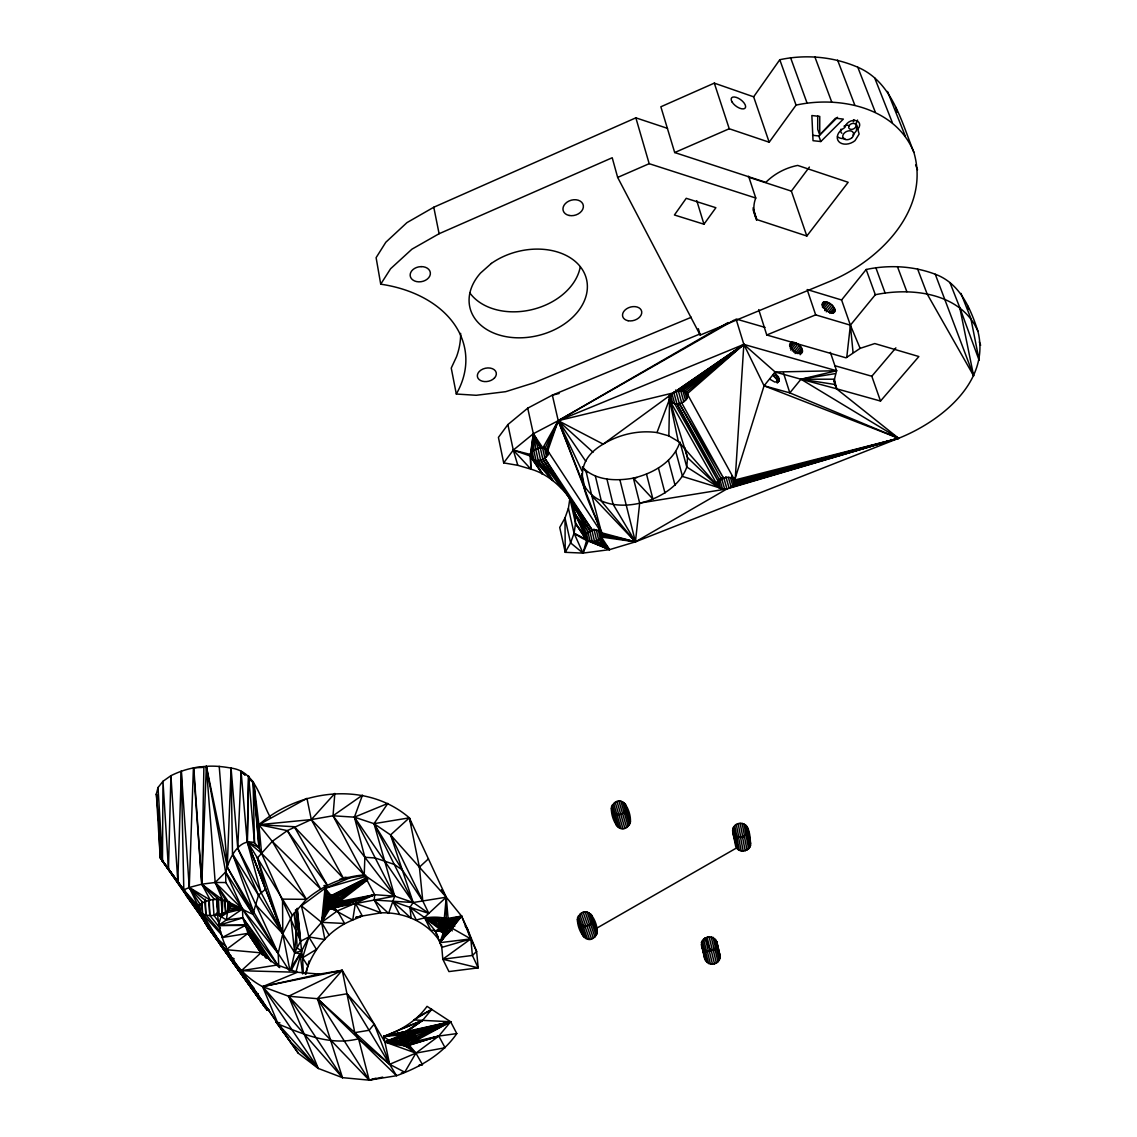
<?xml version="1.0" encoding="UTF-8"?>
<svg xmlns="http://www.w3.org/2000/svg" width="1137" height="1137" viewBox="0 0 1137 1137"><rect width="100%" height="100%" fill="white"/><g stroke="black" fill="none" stroke-linecap="round" stroke-linejoin="round"><path stroke-width="1.5" d="M817.716 115.889L817.716 129.305L819.734 134.877L835.496 118.205L843.341 119.101L820.829 141.542L813.026 140.69L811.861 115.533L819.763 116.429L819.734 134.877M441.44 889.788L446.258 897.192L444.283 918.554L452.213 930.919L446.201 918.227L446.258 897.192L409.348 817.844C366.597 780.963 299.77 789.035 258.895 824.709L259.009 847.676L300.609 941.209L294.682 952.664L290.617 970.401M734.516 319.881L558.239 420.69L533.352 433.723L530.41 454.473C532.699 470.704 562.19 450.224 540.558 447.864L533.352 433.723L527.724 408.169L552.355 395.15L700.364 333.795M568.415 508.296L564.99 518.003L559.717 527.44L565.231 552.326L582.983 553.094L586.664 540.203L575.564 523.503L569.879 498.518L568.415 508.296L574.057 533.225C581.334 537.687 591.993 546.016 600.237 538.441C605.723 533.551 597.493 528.293 592.59 530.524C575.791 507.017 560.783 477.895 530.88 469.14L530.311 454.146M270.521 817.645C260.202 799.553 256.038 771.27 231.067 768.086C222.127 766.466 212.96 765.542 203.893 766.58L201.775 884.174L210.274 900.021C226.064 896.596 239.054 908.889 252.883 914.191L258.511 895.217L265.632 889.063L257.417 857.98L272.24 841.366L287.32 830.621L311.311 819.578L333.027 815.783L354.403 817.162L374.016 823.671L390.574 834.928L446.258 897.192L461.579 916.124L467.435 928.858L476.616 951.456L478.18 967.871L448.93 971.581L442.805 959.216L441.582 944.89M250.097 779.84L253.949 783.45L259.009 847.676L254.503 842.83L248.591 776.059L247.425 841.622L265.504 889.091M765.03 327.399L736.051 319L743.84 344.397L775.15 371.998L800.988 379.232L898.628 438.285L726.955 488.938L722.563 489.109L719.195 487.745L678.292 441.469L668.854 435.883L669.594 397.609L673.388 392.89L743.84 344.397L836.59 370.747L834.459 379.204L836.448 388.74L898.628 438.285C940.541 421.614 990.853 381.805 977.848 331.052C970.387 308.07 959.756 283.241 935.268 274.244C913.338 265.93 889.049 264.651 866.167 269.497L841.593 299.983L850.391 325.182L860.14 348.363L846.027 357.828L766.75 334.989L758.72 309.605M725.861 476.701L729.158 488.27L734.161 484.518L735.071 481.448L743.84 344.397L673.388 392.89L603.193 444.141C564.194 467.037 589.847 499.712 601.53 532.77L635.427 541.852L898.628 438.285L789.817 392.876L764.064 385.784L743.84 344.397L558.239 420.69L542.846 447.992L533.352 433.723L513.284 450.11L503.691 462.887L517.818 465.331L530.88 469.14L530.425 456.079L513.284 450.11L507.884 424.57L527.724 408.169M248.591 776.059L247.155 841.664L261.027 892.446M572.764 503.89L575.052 513.896L575.564 523.503L574.057 533.225L585.583 539.094C583.38 534.703 588.852 531.206 592.59 530.524L544.893 458.325L542.633 448.149M249.657 984.926L251.405 984.741L249.955 985.353L201.732 917.104L197.795 910.055L198.449 906.445L192.196 901.968L168.461 868.767L170.92 775.69C181.181 770.545 192.409 767.29 203.893 766.58M177.813 881.587L181.309 771.113L189.254 887.485L198.449 906.445L202.812 902.579L210.274 900.021L189.254 887.485L183.81 889.859L160.218 857.753L156.366 793.939L158.015 787.529L162.975 781.304L170.92 775.69L177.813 881.587L192.196 901.968L160.218 857.753L158.995 829.854M200.14 904.412L189.254 887.485L193.404 767.873L201.775 884.174L214.566 899.481M411.324 824.652L409.348 817.844L390.574 834.928L428.82 913.366L413.172 902.508L394.695 896.155L364.21 874.936L333.027 815.783L362.49 795.133L354.403 817.162L364.863 857.27L364.21 874.936L374.642 894.691L374.244 900.063L381.009 912.826C404.132 912.016 427.967 922.235 440.403 942.289M252.883 914.191L227.272 867.133L206.351 766.253L201.775 884.174L218.83 899.495M277.84 965.171L225.822 882.539L225.666 872.008L227.272 867.133L231.067 768.086L237.761 848.287L258.511 895.217L294.682 952.664L300.154 953.829L307.8 966.08L305.981 974.182M181.309 771.113L183.81 889.859L198.392 910.922C204.276 917.033 214.595 915.996 222.227 913.864L222.824 900.262M913.835 152.202C895.643 107.191 839.163 95.636 796.056 105.116L769.181 142.224L753.646 96.816L779.783 59.721C805.735 54.15 833.393 56.665 857.795 67.239C892.133 82.035 901.144 120.877 913.835 152.202C930.833 210.246 878.56 261.595 828.916 281.777L700.193 335.088L617.661 177.429L612.218 157.745L439.095 233.725L411.964 249.159L390.574 268.758L380.724 284.179A120.451 84.934 -7.9 0 1 456.307 394.027L476.204 395.292L505.681 391.668L534.077 382.785L691.339 317.251M532.187 451.29L533.352 433.723L540.402 447.893L533.85 449.939L530.41 454.473L513.284 450.11L517.818 465.331M365.631 875.135L349.94 877.821L325.011 888.352L301.39 905.862L308.866 936.973L301.603 951.029L294.682 952.664L296.217 930.407L294.042 913.238L300.609 941.209L308.866 936.973L321.586 922.334L330.028 908.406L394.695 896.155L374.016 823.671L387.845 803.433L354.403 817.162L394.695 896.155L388.57 913.395L374.244 900.063L413.172 902.508L446.258 897.192L448.092 918.369L452.597 927.891M559.162 393.487L552.355 395.15L558.239 420.69L603.193 444.141C619.224 434.405 638.354 430.013 656.987 432.543L669.48 399.3C672.834 408.993 692.106 401.83 686.776 391.981M303.323 973.471L302.613 957.78L308.866 936.973L324.898 939.532L321.586 922.334L325.011 888.352L365.858 876.343M582.286 467.023C595.063 480.709 616.098 481.292 633.38 478.137L639.676 503.094L635.427 541.852L609.574 549.64L582.983 553.094L570.589 542.889L564.99 518.003L565.231 552.326L570.589 542.889L574.057 533.225L582.983 553.094L588.227 541.027L586.308 532.727M846.795 357.046L850.391 325.182L875.319 294.739C911.661 287.149 961.135 292.763 977.848 331.052M750.491 845.601C750.278 837.514 750.164 820.971 738.126 823.614C727.069 827.409 736.776 840.797 736.492 847.989C739.988 852.992 748.857 851.514 750.491 845.601L746.91 826.343M747.734 827.949C750.107 835.78 737.927 840.399 733.663 833.933M531.007 452.839L533.352 433.723L538.185 448.163M711.137 936.817L714.306 949.978L710.255 950.162L705.139 937.812L701.501 942.388L704.841 959.23L708.564 963.465L712.501 964.275L716.424 963.124L719.252 960.353L720.247 956.686L716.836 941.706L713.055 937.457L707.029 937.002L710.255 950.162L706.773 952.181M735.596 842.844L736.492 847.989L596.342 928.417L595.148 927.025M701.557 946.155C704.272 955.137 719.622 950.816 716.836 941.706M277.741 965.256L242.792 917.843L226.419 919.947L227.4 912.67L230.683 906.473L230.228 904.455L215.191 882.483L206.351 766.253L206.124 767.29M630.196 823.302C632.172 812.529 621.939 790.57 611.621 806.517C609.702 817.02 619.992 839.262 630.196 823.302L626.174 809.189L626.189 805.707M835.155 310.5L834.387 312.419C829.143 314.281 822.094 308.582 822.52 303.096L823.117 302.3C828.233 300.495 834.117 305.569 835.155 310.5L832.924 313.258M597.024 933.733C598.702 922.69 587.303 901.499 577.624 917.587C575.962 928.389 587.474 949.821 597.024 933.733L592.505 920.572L591.808 915.214M615.799 820.63L615.771 824.083M253.949 783.45L258.895 824.709L311.311 819.578L334.832 793.441L333.027 815.783L394.695 896.155L374.642 894.691L355.369 903.275L352.712 920.06C329.531 929.171 311.836 950.276 305.313 974.167M802.395 351.958C802.935 346.529 795.914 340.858 790.741 342.82L790.13 343.644C789.547 349.087 796.625 354.787 801.784 352.783L802.395 351.958L800.164 354.716M779.087 380.824L778.433 376.972L774.61 372.993L772.819 375.238L776.628 379.218L777.282 383.055L779.087 380.824L778.475 381.648L774.695 382.018L769.934 379.275M335.543 907.468L338.385 904.881L339.622 901.47L374.642 894.691L333.752 908.221L337.419 910.865L344.596 923.486L321.586 922.334L325.637 900.433L327.754 897.335L366.768 877.906L332.999 895.117L331.109 895.444L325.011 888.352L325.338 903.901L321.586 922.334L328.934 934.856M465.218 926.129L467.435 928.858L470.817 938.906L442.805 959.216L472.395 955.45L476.616 951.456L470.817 938.906L441.781 947.391L439.92 942.672C442.861 936.064 458.069 928.702 451.304 919.989C440.715 915.981 427.128 916.465 416.341 920.075L409.96 907.34L392.848 901.442L399.414 914.205M217.551 898.187C214.921 933.449 230.257 969.52 262.619 986.646L319.54 974.096L342.223 970.302L384.889 1041.989C392.805 1043.368 415.417 1051.967 415.133 1036.162C414.28 1032.268 409.86 1030.25 406.193 1031.401L383.709 1036.447L389.65 1064.317L396.529 1075.716C419.88 1067.245 442.421 1054.454 456.79 1033.59L450.65 1021.765L427.043 1006.344C416.568 1021.026 400.522 1030.577 383.709 1036.447L388.811 1040.312L400.551 1036.717L402.711 1033.391L422.609 1020.358L431.733 1009.414L418.601 1016.464M390.574 834.928L413.172 902.508L409.96 907.34L424.442 917.417L442.464 919.321L450.323 931.231L444.283 918.554C432.202 921.837 442.478 938.053 450.792 929.696M296.046 971.822L301.603 951.029L297.325 908.264M278.778 966.649L278.181 953.417L282.786 933.747L282.53 899.125L306.421 899.339C322.78 885.638 342.805 876.513 364.21 874.936L311.311 819.578L306.947 798.345L258.895 824.709L261.581 853.304L306.421 899.339L292.408 915.328L282.786 933.747L289.892 970.344M307.8 966.08L309.008 961.021M301.39 905.862L321.586 922.334L325.921 905.493L325.338 903.901L328.934 909.387M220.251 928.346L218.29 925.475L221.004 916.678L227.4 912.67L242.494 909.017L278.181 953.417L232.502 853.873L231.067 768.086M764.064 385.784L734.644 480.056L898.628 438.285L764.064 385.784L775.15 371.998L836.59 370.747L830.38 352.371M359.05 916.536L381.009 912.826L355.369 903.275L337.419 910.865L321.586 922.334L326.944 906.814L325.921 905.493L327.541 908.307M748.587 176.235L755.764 198.037C752.978 204.902 753.206 213.074 756.858 219.583L806.829 236.027L848.174 182.29L797.691 165.419C785.724 167.779 774.425 173.705 765.826 182.361L674.696 152.543L660.853 106.779L714.306 83.129L753.646 96.816M278.181 953.417L227.272 867.133C230.257 856.218 240.419 837.656 254.503 842.83L253.082 781.659L249.088 778.248M546.57 449.485L558.239 420.69L728.121 322.538M646.512 474.129L652.922 499.072L633.38 478.137C652.88 473.475 673.36 462.148 679.954 442.009L686.776 467.023C674.028 504.8 598.531 523.432 581.789 480.354L558.239 420.69L673.388 392.89M577.553 921.268L581.078 925.433L586.948 925.859L590.444 923.855L592.789 918.71L597.309 931.899M611.578 809.999C613.753 816.664 624.355 815.599 626.174 809.189M321.586 922.334L328.351 907.823L326.944 906.814L328.522 909.657L326.944 906.814M544.893 448.546L558.239 420.69L593.031 452.213M445.462 931.956L439.92 942.672L470.817 938.906L472.395 955.45L478.18 967.871L442.805 959.216M291.058 970.557L300.154 953.829L302.57 973.897M401.347 1072.973L404.729 1072.219L415.9 1053.118L438.797 1036.063L450.65 1021.765L413.911 1019.932L431.733 1009.414M853.304 121.758L853.645 121.218A3.837 2.771 -25.6 0 0 853.873 119.669M405.639 1031.813L401.418 1034.94L384.889 1041.989L415.9 1053.118L445.093 1047.76L438.797 1036.063L414.039 1041.691L450.65 1021.765L383.709 1036.447L422.609 1020.358L404.104 1033.405L408.169 1031.074L414.806 1040.312M291.385 967.033L300.154 953.829M447.381 931.629L439.92 942.672L435.315 931.061L424.442 917.417L446.258 897.192M703.959 224.216L715.884 207.716L686.236 198.307L674.426 214.992L703.959 224.216L696.782 200.68M448.291 931.26L439.92 942.672L443.572 931.814L430.696 930.094L424.442 917.417L441.682 919.904M507.884 424.57L498.418 437.39L503.691 462.887M806.829 236.027L791.38 191.13L809.388 167.068M448.76 931.061L439.92 942.672L449.214 930.876M452.824 925.319L449.84 918.966L461.579 916.124L452.043 928.218L470.817 938.906L461.579 916.124L448.092 918.369L453.237 927.238M789.519 345.108L791.736 342.351M821.895 304.602L824.112 301.831M789.718 346.387L793.029 342.237M822.094 305.896L825.405 301.746M790.116 348.036L794.536 342.521M822.506 307.573L826.94 302.044M790.641 350.04L796.17 343.147M824.154 308.226L828.575 302.712M792.276 350.992L797.804 344.099M824.695 310.586L830.237 303.678M774.325 376.418L776.13 374.172M793.797 352.186L799.339 345.293M826.258 311.808L831.801 304.901M775.619 377.768L777.424 375.537M795.118 353.55L800.661 346.671M828.702 311.808L833.151 306.294M776.628 379.218L778.433 376.972M797.236 353.621L801.684 348.121M829.754 313.272L834.203 307.757M777.267 380.639L779.058 378.394M798.998 353.678L802.338 349.542M831.545 313.329L834.885 309.193M777.481 381.947L779.286 379.715M800.349 353.607L802.58 350.864M382.728 1077.123L369.198 1080.15L317.436 998.698L342.223 970.302L288.599 996.239L318.275 1068.439L290.39 1041.776L275.836 1020.443L276.248 1022.177L298.335 1053.274L318.275 1068.439L262.619 986.646L342.464 1077.649L317.436 998.698L347.041 993.781L374.229 1024.082L369.099 1030.278L354.787 1032.638L342.223 970.302L262.619 986.646L278.139 1024.011L318.275 1068.439L342.464 1077.649L369.198 1080.15L396.529 1075.716L317.436 998.698L288.599 996.239L262.619 986.646L297.411 972.263L319.54 974.096M405.099 1032.211L408.169 1031.074L414.792 1042.785L411.011 1043.88L408.126 1046.608L401.418 1034.94L383.709 1036.447L405.923 1031.6M783.436 372.822L789.817 392.876L800.988 379.232L836.448 388.74L834.004 380M452.867 926.527L461.579 916.124L451.304 919.989L453.564 925.831M860.14 348.363L874.765 343.559L918.867 356.535L880.507 401.048L871.809 376.248L895.885 347.865M675.52 391.782L682.541 390.915L687.231 393.814L734.644 480.056C730.053 474.115 716.211 478.634 718.2 486.565L669.977 400.849L669.068 397.467M453.208 924.736L461.579 916.124L452.398 921.354L454.487 926.2M857.753 129.121L858.208 128.666A7.703 5.529 -25.5 0 0 855.095 120.423A7.703 5.529 -25.5 0 0 845.047 127.188L843.91 128.183A11.498 8.243 -25.2 0 0 838.779 141.571A11.498 8.243 -25.2 0 0 854.996 140.661L859.131 134.067L856.09 123.109A7.689 5.543 -25.6 0 0 857.525 120.039M852.892 135.104L856.303 130.854L857 126.278M812.571 135.289L818.811 135.971L837.514 117.267M419.397 867.161L409.348 817.844L374.016 823.671L402.285 869.933L422.793 901.016L419.397 867.161L428.422 858.861M404.729 1072.219L389.65 1064.317L358.581 1038.763C330.682 1046.026 303.565 1034.343 278.139 1024.011L241.328 970.714L260.984 952.834L279.787 967.63M404.573 1032.609L402.057 1034.173L409.391 1045.074L401.418 1034.94L406.62 1046.879M686.151 392.492L743.84 344.397L677.865 391.057M453.052 922.974L454.573 926.129L453.052 922.974L461.579 916.124M684.545 391.512L743.84 344.397L687.231 393.814L687.729 395.363M219.157 922.477L214.012 915.441L218.048 912.3L216.385 898.415M367.663 879.825L339.622 901.47L337.902 896.837L332.999 895.117L338.584 905.038M682.541 390.915L743.84 344.397L680.253 390.758M206.351 766.253L225.666 872.008L242.494 909.017L242.792 917.843L248.037 933.335L226.164 949.679L263.471 1003.673L262.405 1000.517M441.17 931.843L438.626 927.195L424.442 917.417L439.635 921.951L446.969 933.15L447.751 932.582L440.886 920.487L424.442 917.417L439.266 928.815L435.315 931.061L438.399 937.357M339.522 899.737L367.635 879.427M407.188 1031.231L422.609 1020.358L402.327 1028.53M220.464 928.19L218.29 925.475L242.494 909.017L215.191 882.483L201.775 884.174L189.254 887.485L202.812 902.579M340.46 901.016L338.94 898.159L367.507 879.072M404.545 1033.405L408.169 1031.074M340.787 902.707L337.902 896.837L367.265 878.759M723.658 477.369L726.955 488.938L635.427 541.852L601.388 537.048L599.824 530.41M667.518 128.367L635.853 117.836L433.78 207.232L406.961 222.625L385.827 242.238L376.105 257.673L380.724 284.179M366.938 878.531L336.509 895.842L340.475 902.92M339.608 903.759L334.832 895.26L366.91 878.205M414.906 1039.914L450.65 1021.765L410.102 1031.245L415.886 1041.492M415.275 1038.024L450.65 1021.765L411.878 1031.899L415.176 1037.74M617.661 177.429L649.184 163.685L755.764 198.037M674.696 152.543L729.243 128.751L769.181 142.224M220.99 898.031L222.227 913.864L228.31 910.595L242.494 909.017L230.228 904.455M843.995 126.179L845.374 125.596A5.742 4.122 -25.3 0 1 848.188 125.283M419.141 1065.625L422.467 1064.644L415.9 1053.118L389.65 1064.317L317.436 998.698M403.18 1033.192L383.709 1036.447L403.521 1032.794M766.75 334.989L815.67 314.864L850.391 325.182L853.034 352.314M415.133 1036.162L450.65 1021.765L413.371 1032.979L415.545 1037.527M414.479 1034.428L450.65 1021.765L413.925 1033.718L415.431 1036.461M456.79 1033.59L438.797 1036.063L409.249 1045.258L415.9 1053.118L403.55 1044.761L384.889 1041.989L400.551 1036.717L406.435 1046.921M333.752 908.221L374.642 894.691L339.238 903.219M266.186 958.335L245.365 925.433L218.29 925.475L242.792 917.843L271.373 961.433M337.12 906.331L374.642 894.691L338.385 904.881M411.111 1044.462L438.797 1036.063L412.759 1043.254M734.118 478.151L735.071 481.448L898.628 438.285L731.19 487.261L728.348 477.341M342.464 1077.649L288.599 996.239L369.198 1080.15L375.85 1078.217M733.479 478.023L734.9 482.983L898.628 438.285L732.896 485.982L730.522 477.725M898.628 438.285L734.161 484.518L731.787 476.261M219.157 914.66L227.4 912.67L225.652 912.4L221.388 915.072L219.157 914.66L218.418 898.699M836.59 370.747L800.988 379.232L835.084 384.505L836.789 388.328M355.753 917.502L362.333 915.996L355.369 903.275M409.434 1043.865L412.845 1043.098L406.193 1031.401L414.792 1042.785M403.55 1044.761L402.057 1043.652L384.889 1041.989L400.181 1038.607L400.551 1036.717L404.786 1045.742M355.796 917.374L362.333 915.996L352.712 920.06L331.862 908.548M222.227 913.864L223.278 913.679L223.406 915.171L218.247 914.901L216.982 898.344M340.034 879.114L343.516 878.489L311.311 819.578M440.346 930.18L435.315 931.061L441.824 931.203M835.368 373.604L800.988 379.232L834.459 379.204M261.823 953.815L248.037 933.335L222.212 937.542L245.365 925.433L264.878 956.459M633.38 478.137L636.834 477.583M639.676 503.094L726.955 488.938M418.984 1065.213L422.467 1064.644M241.328 970.714L277.428 964.986L297.411 972.263L241.328 970.714L298.335 1053.274M217.679 899.182L218.247 914.901L226.419 919.947M267.209 1010.267L207.673 926.911L195.209 906.317L161.71 860.055L242.309 975.617L267.209 1010.267L269.213 1010.011L265.518 1007.823L255.726 994.306M402.057 1043.652L400.963 1042.203L384.889 1041.989L400.323 1040.483L404.076 1046.054M323.917 885.595L327.357 885.311L294.312 826.727L258.895 824.709L272.24 841.366L320.719 889.035L287.32 830.621L258.895 824.709M202.599 767.447L193.802 767.802L201.775 884.174L222.781 900.049L215.191 882.483L225.666 872.008L289.295 970.643M384.889 1041.989L400.636 1041.336L403.038 1045.372M218.29 925.475L245.208 924.992L271.047 961.746M225.822 882.539L215.191 882.483L226.135 901.115M402.91 1033.533L409.391 1045.074M364.863 857.27L375.224 857.98L394.255 864.418L402.285 869.933M290.39 1041.776L276.248 1022.177L279.958 1022.859M344.866 877.252L349.94 877.821M230.683 906.473L242.494 909.017L230.044 908.577L229.475 901.527M212.221 933.406L258.938 998.314L260.06 998.57L259.833 999.622L265.518 1007.823L230.115 958.562L265.518 1007.823M836.448 388.74L880.507 401.048M656.987 432.543L668.854 435.883M834.8 365.688L871.809 376.248M807.142 289.551L841.593 299.983M428.82 913.366L409.96 907.34L411.139 918.27L392.848 901.442M748.359 177.074L791.38 191.13M337.419 910.865L328.351 907.823M588.227 541.027L609.574 549.64L601.388 537.048M598.289 530.155L600.237 538.441L609.574 549.64L590.131 541.496L587.829 531.548M443.387 933.122L438.811 923.642L424.442 917.417L438.456 925.433L441.526 931.743M222.411 935.708L202.528 913.864L197.795 910.055L207.673 926.911L245.962 979.582L249.017 980.975M600.137 538.526L609.574 549.64L592.278 541.596L589.577 529.984M203.253 919.279L199.131 911.988L199.956 912.386L199.543 903.545M596.285 529.728L598.63 539.677L609.574 549.64L594.509 541.311L591.808 529.7M234.279 958.974L229.802 956.26L207.673 926.911L198.392 910.922L197.98 905.265M218.247 914.901L221.004 916.678M230.825 955.506L227.969 953.616L207.673 926.911L199.131 911.988M257.815 993.624L258.113 997.106L260.06 998.57L258.938 998.314M609.574 549.64L596.669 540.658L593.955 529.046M402.839 1033.49L411.011 1043.88L404.346 1032.183L412.845 1043.098M224.643 948.798L199.345 912.286L207.673 926.911L224.643 948.798L227.414 950.873M189.254 887.485L206.266 901.087M261.581 853.304L247.425 841.622L282.786 933.747L256.095 905.265M245.095 774.837L241.087 771.426L237.761 848.287L282.786 933.747L257.417 857.98M226.164 946.453L218.247 939.574L207.673 926.911L205.641 922.107M407.273 1045.585L415.9 1053.118M244.952 775.036L241.087 771.426L247.155 841.664L282.786 933.747M245.962 979.582L250.311 983.718M228.608 952.209L226.164 949.679L260.984 952.834L248.037 933.335L261.709 954.028M583.253 468.629L586.891 472.452M582.613 467.25L585.939 470.817L591.865 495.945L635.427 541.852L602.013 535.57L601.231 532.244M294.312 826.727L343.516 878.489M513.284 450.11L530.88 469.14M532.059 451.218L533.907 459.703L552.824 480.454L540.587 460.073L537.957 448.205M183.81 889.859L198.449 906.445L195.209 906.317L197.852 908.548L198.364 910.566L198.065 905.279M204.859 900.802L205.882 914.901L220.791 932.07M208.625 899.594L209.805 915.441L218.659 926.413M329.773 909.088L325.637 900.433L325.011 888.352L327.754 897.335L335.586 907.639M333.937 908.648L326.504 898.77L325.011 888.352L335.756 907.511M540.587 460.073L561.28 487.716L542.861 459.376L540.231 447.509M329.332 896.198L337.319 906.857M571.712 501.275L575.052 513.896L588.44 532.173L567.875 495.831L544.893 458.325M287.32 830.621L327.357 885.311M338.172 905.109L331.109 895.444L337.518 906.772M207.673 926.911L243.46 975.987M243.759 977.038L219.867 944.193L246.274 980.577M160.218 857.753L192.196 901.968L162.477 860.681L156.366 793.939L157.631 798.472M185.558 894.748L201.732 917.104L161.71 860.055M332.999 895.117L338.997 903.716M531.05 457.543L542.619 474.214L533.907 459.703M354.403 817.162L413.172 902.508L374.016 823.671M542.861 459.376L567.875 495.831L590.401 531.192L572.48 504.615M585.811 461.38L558.239 420.69L547.75 450.735L601.53 532.77L591.865 495.945M410.102 1031.245L415.673 1039.474M542.619 474.214L532.23 458.779L530.752 451.986M248.037 933.335L262.562 955.151M585.029 537.758L575.564 523.503L585.072 536.309L575.052 513.896L586.834 533.409M334.832 895.26L339.736 902.664M245.208 924.992L265.603 957.326M258.511 895.217L232.502 853.873L253.636 911.803M354.787 1032.638L358.581 1038.763L369.198 1080.15M446.201 918.227L452.341 928.218M201.633 901.513L202.528 913.864L218.247 939.574L203.694 919.932L199.345 912.286M292.408 915.328L247.425 841.622L259.009 847.676L253.082 781.659M308.866 936.973L316.399 949.367L302.613 957.78L301.603 951.029L297.141 947.931L296.217 930.407M325.921 905.493L327.598 908.264M347.041 993.781L389.65 1064.317L374.229 1024.082M404.374 1045.884L400.181 1038.607L402.555 1044.889M675.605 390.048L679.329 403.564L723.644 478.322L681.66 402.839L678.391 391.014M272.24 841.366L306.421 899.339M400.323 1040.483L402.839 1044.832M400.963 1042.203L402.64 1045.102M258.127 997.192L257.957 993.61M325.338 903.901L328.579 909.529M325.637 900.433L330.483 908.889M325.253 902.181L329.289 909.23M202.954 918.867L198.392 910.922L199.956 912.386L199.458 905.322M332.146 908.662L326.504 898.77L330.782 908.349M327.754 897.335L334.193 908.648M949.935 282.559L959.756 307.53L973.613 375.778L927.124 293.929L917.531 268.829M413.371 1032.979L415.829 1037.37M338.94 898.159L340.517 900.987M337.902 896.837L340.29 901.072M679.329 403.564L721.597 479.345M673.701 392.038L676.956 403.862L719.892 480.638M676.956 403.862L718.627 482.102L674.682 403.706L671.91 393.573M575.052 513.896L585.683 534.816M280.882 1027.052L283.966 1033.334L282.928 1030.264M438.626 927.195L440.147 930.35M444.965 933.022L439.635 921.951L443.743 933.093M446.969 933.15L440.886 920.487L448.532 931.999L442.464 919.321M719.124 953.133L719.934 954.838M581.988 470.988L558.239 420.69L601.53 532.77M629.472 818.285L630.211 819.848M452.398 921.354L453.89 924.523M451.304 919.989L454.288 926.328M596.342 928.417L597.081 930.08M582.983 936.078L577.326 919.435M282.573 1030.122L283.966 1033.334M438.811 923.642L442.009 931.644M887.514 91.457L905.379 136.312M915.612 164.979L917.531 169.768M960.978 293.389L970.827 318.289L979.17 360.401L959.756 307.53M979.327 341.981L980.634 345.293M874.651 77.842L892.417 122.796M857.795 67.239L875.348 112.279M935.268 274.244L973.613 375.778M837.585 60.105L854.853 105.258M897.42 266.584L906.871 291.74M814.845 56.85L831.758 102.103M875.817 267.621L885.055 292.849M790.556 57.632L807.028 102.984M818.811 135.971L820.829 141.542M866.167 269.497L875.319 294.739M779.783 59.721L796.056 105.116M577.624 917.587L580.566 925.831M579.5 924.367L584.176 937.485M582.94 926.058L587.573 939.162M578.435 915.839L581.945 925.731M581.078 925.433L585.74 938.537M584.93 926.2L589.549 939.318M579.685 914.319L584.347 927.522M586.948 925.859L591.538 938.991M581.305 913.11L585.953 926.328M588.824 925.063L593.4 938.196M583.182 912.315L587.801 925.546L589.776 925.22L585.171 911.973M275.836 1020.443L276.589 1022.618M590.444 923.855L594.992 937.002M591.695 922.32L596.243 935.481M587.175 912.13L591.169 923.713M590.6 913.793L594.58 925.362M589.023 912.741L592.434 922.676M807.668 291.129L815.67 314.864M833.975 381.165L835.894 387.077M714.306 83.129L729.243 128.751M753.035 207.872L756.858 219.583M753.106 209.848L756.503 220.081M669.977 400.849L687.515 457.628L686.776 467.023L719.195 487.745L717.788 482.77M612.388 804.854L619.21 827.949M611.621 806.517L617.675 826.969M611.351 808.265L616.496 825.647M613.596 803.404L621.001 828.518M615.174 802.253L622.934 828.646M698.331 328.692L700.193 335.088M635.853 117.836L649.184 163.685M616.993 801.471L624.881 828.319M618.94 801.144L626.686 827.551M622.706 801.827L625.862 812.841M624.199 812.315L628.235 826.4M620.887 801.258L624.511 813.85M625.449 804.129L630.452 821.554M624.256 802.807L627.397 813.822M625.407 810.852L629.429 824.95M721.412 477.654L724.695 489.223M719.749 479.189L722.563 489.109M718.342 480.34L720.687 488.612M716.822 481.861L718.2 486.565M686.179 391.981L687.601 397.04M684.502 390.304L686.862 398.746M682.726 390.218L685.554 400.352M680.495 389.934L683.778 401.745M670.375 394.681L672.678 403.123M684.772 447.594L687.515 457.628L719.195 487.745L682.513 476.474L675.776 451.488M669.224 395.392L671.072 402.157M668.428 460.371L675.08 485.328M658.451 468.074L664.989 493.017M703.647 949.338L706.916 962.385M701.501 942.388L704.371 953.858M702.368 947.888L705.651 960.95M701.259 944.293L704.841 959.23M705.31 950.418L708.564 963.465M704.727 950.447L702.268 940.597L709.076 936.661L712.274 949.821M619.907 479.842L635.427 541.852L602.07 534.106L601.288 530.794M707.242 951.072L710.469 964.105M703.505 939.034L706.361 950.532M709.303 951.228L712.501 964.275M705.139 937.812L708.365 950.973M711.364 950.887L714.533 963.934M606.959 479.16L613.042 504.174L635.427 541.852L601.374 501.161L595.376 476.09M713.269 950.077L716.424 963.124M714.903 948.841L718.03 961.902M716.139 947.263L719.252 960.353M713.055 937.457L715.813 948.969M717.134 943.568L720.247 956.686M716.012 939.986L718.74 951.484M716.907 945.472L720.005 958.576M714.718 938.537L717.063 948.4M581.647 473.759L585.185 488.867M585.143 533.566L586.664 540.203M584.816 535.769L585.583 539.094M547.21 448.731L548.347 453.819M546.215 448.66L547.736 455.44M544.282 446.798L546.556 456.975M535.612 448.504L538.227 460.371L552.824 480.454L535.953 460.243L533.722 450.067M895.956 107.432L896.994 112.236M669.48 399.3L678.292 441.469M732.541 830.55L735.682 846.383M735.383 836.462L733.507 827.054L735.142 839.333M734.928 835.297L737.742 849.339L736.549 836.306L739.348 850.348M732.768 828.759L734.971 839.717M433.78 207.232L439.095 233.725M968.013 306.223L968.639 309.392M734.701 825.561L737.202 838.125M740.457 837.031L743.2 851.059M736.279 824.396L738.752 836.96M738.439 836.889L741.21 850.931M742.461 836.69L745.19 850.732M738.126 823.614L740.898 837.742M456.307 394.027L451.247 368.075L456.505 356.791A119.271 85.275 -7.8 0 0 460.627 333.368M744.309 835.894L747.023 849.95M740.13 823.273L742.873 837.415M744.01 823.984L748.587 848.77M742.134 823.387L744.55 835.965M745.645 824.979L747.435 834.402M747.094 833.222L749.766 847.292M748.047 829.726L750.704 843.825M535.897 448.873L533.352 433.723L533.85 449.939M295.492 909.742L300.609 941.209L297.013 908.79M290.901 918.241L294.682 952.664M253.395 987.456L253.693 990.981L253.551 987.456M219.214 766.324L227.272 867.133M227.613 901.797L228.31 910.595L227.77 901.769M224.714 900.39L225.652 912.4L225.012 900.063M212.832 899.609L214.012 915.441M168.461 868.767L162.975 781.304L162.477 860.681L158.015 787.529M158.157 810.667L158.611 821.141M202.045 901.655L202.528 913.864M205.342 899.14L205.882 914.901M209.293 899.594L209.805 915.441M580.197 267.152A59.38 43.377 -14 0 1 531.42 309.761A59.38 43.377 -14 0 1 469.709 292.735M844.848 138.529A11.469 8.243 -25.3 0 1 837.557 136.795M841.849 133.271A5.742 4.122 -25.3 0 1 841.053 129.149M848.941 126.008L848.699 126.79A3.852 2.771 -25.5 0 0 850.973 129.362A3.852 2.771 -25.5 0 0 855.28 127.529L855.749 126.761A3.852 2.771 -25.5 0 0 853.716 123.407A3.852 2.771 -25.5 0 0 848.941 126.008M491.383 263.414L480.51 273.065A59.991 43.22 -13.9 0 0 516.639 337.788A59.991 43.22 -13.9 0 0 585.726 276.547A59.991 43.22 -13.9 0 0 491.383 263.414M494.496 377.967L492.776 379.417A9.622 6.694 -12 0 1 477.441 376.83L477.384 375.068A9.622 6.694 -12 0 1 490.289 368.09A9.622 6.694 -12 0 1 494.496 377.967M851.613 137.975L850.391 138.799A5.756 4.122 -25.2 0 1 843.185 137.989A5.756 4.122 -25.2 0 1 846.07 131.736L847.463 131.153A5.756 4.122 -25.2 0 1 852.565 131.721L853.674 133.555A5.756 4.122 -25.2 0 1 851.613 137.975M421.131 266.612L418.473 266.925A10.19 7.518 -10.6 0 0 410.741 272.468A10.19 7.518 -10.6 0 0 412.56 279.773L414.508 280.938A10.19 7.518 -10.6 0 0 429.786 276.007A10.19 7.518 -10.6 0 0 421.131 266.612M197.852 908.548L197.596 905.009L197.852 908.548M569.125 215.461A10.418 7.76 -16.4 0 0 583.324 205.513A10.418 7.76 -16.4 0 0 567.065 202.13A10.418 7.76 -16.4 0 0 569.125 215.461M628.136 320.733A9.835 6.893 -16.5 0 0 641.723 311.709A9.835 6.893 -16.5 0 0 626.558 308.823A9.835 6.893 -16.5 0 0 628.136 320.733M732.1 102.032A8.513 3.994 36.4 0 0 744.664 108.512A8.513 3.994 36.4 0 0 738.425 98.279A8.513 3.994 36.4 0 0 732.1 102.032"/></g></svg>
